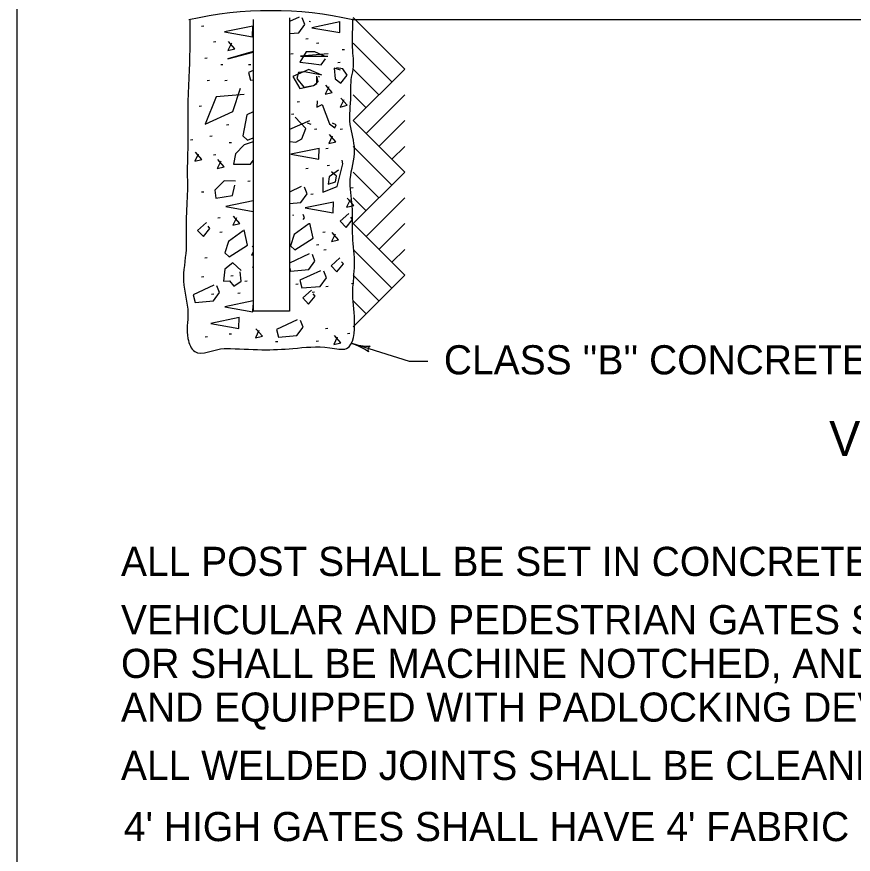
# Model space of a CAD drawing. Extents: x 1007 to 1035.5, y 1000.5 to 1021.5.
# Drawn here: x 1007 to 1012.74, y 1010.98 to 1016.73 of the extents above; entities that cross this region are included whole.
import ezdxf

# ---------------------------------------------------------------- set-up
doc = ezdxf.new("R2010")
doc.units = 0
for name, color, linetype in [('Level 1', 7, 'Continuous'), ('Level 10', 7, 'Continuous'), ('Level 11', 7, 'Continuous')]:
    doc.layers.add(name, color=color, linetype=linetype)

msp = doc.modelspace()

# ---------------------------------------------------------------- linework, layer by layer
at = {"layer": 'Level 1'}
for p, q in [((1008.8714, 1016.7193), (1008.8714, 1014.7057)), ((1009.3088, 1016.7211), (1009.6623, 1016.3675)), ((1008.6214, 1016.7082), (1008.6214, 1014.7057)), ((1016.3714, 1016.7057), (1009.3068, 1016.7057)), ((1009.3088, 1016.5443), (1009.5739, 1016.2791)), ((1009.3088, 1016.3676), (1009.4856, 1016.1908)), ((1009.6623, 1016.3675), (1009.3088, 1016.0139)), ((1009.3088, 1016.1908), (1009.3972, 1016.1023)), ((1009.6623, 1016.1906), (1009.3972, 1015.9255)), ((1009.3088, 1016.0139), (1009.6623, 1015.6603)), ((1009.6623, 1016.014), (1009.4855, 1015.8372)), ((1009.3088, 1015.8371), (1009.5739, 1015.5719)), ((1009.6623, 1015.8372), (1009.5739, 1015.7488)), ((1009.3088, 1015.6604), (1009.4856, 1015.4836)), ((1009.6623, 1015.6603), (1009.3088, 1015.3068)), ((1009.3088, 1015.4836), (1009.3972, 1015.3952)), ((1009.6623, 1015.4834), (1009.3972, 1015.2183)), ((1009.3088, 1015.3068), (1009.6623, 1014.9532)), ((1009.6623, 1015.3068), (1009.4855, 1015.13)), ((1009.3088, 1015.1299), (1009.5739, 1014.8648)), ((1009.6623, 1015.13), (1009.5739, 1015.0416)), ((1009.3088, 1014.9533), (1009.4856, 1014.7764)), ((1009.6623, 1014.9532), (1009.3088, 1014.5996)), ((1009.3088, 1014.7764), (1009.3972, 1014.688)), ((1008.8714, 1014.7057), (1008.6214, 1014.7057)), ((1009.6957, 1014.36), (1009.3006, 1014.4848)), ((1009.8207, 1014.36), (1009.6957, 1014.36))]:
    msp.add_line(p, q, dxfattribs=at)
for points in [[(1008.9374, 1016.7239), (1008.8714, 1016.6932)], [(1008.8714, 1016.6108), (1008.9354, 1016.6159), (1008.9774, 1016.6739), (1008.9594, 1016.7199)], [(1008.2827, 1016.6627), (1008.2667, 1016.6607)], [(1008.619, 1016.6622), (1008.425, 1016.6222), (1008.617, 1016.5882), (1008.619, 1016.6642)], [(1009.0155, 1016.6911), (1009.0075, 1016.6951)], [(1009.2178, 1016.6916), (1009.0238, 1016.6516), (1009.2158, 1016.6176), (1009.2178, 1016.6936)], [(1008.3661, 1016.5547), (1008.3501, 1016.5527)], [(1008.4728, 1016.5447), (1008.4488, 1016.4947), (1008.4968, 1016.5067), (1008.4528, 1016.5567)], [(1008.9993, 1016.5743), (1008.9833, 1016.5723)], [(1009.0729, 1016.5449), (1009.0569, 1016.5429)], [(1008.6214, 1016.4882), (1008.4493, 1016.437), (1008.6214, 1016.4845)], [(1009.1155, 1016.455), (1009.0455, 1016.487), (1008.9855, 1016.487), (1008.9435, 1016.415), (1009.0235, 1016.405), (1009.0895, 1016.397), (1009.1175, 1016.437)], [(1009.2497, 1016.5007), (1009.2337, 1016.4987)], [(1008.3073, 1016.4418), (1008.2912, 1016.4398)], [(1008.8963, 1016.4713), (1008.8803, 1016.4693)], [(1009.1375, 1016.473), (1008.9475, 1016.457), (1009.1355, 1016.457)], [(1008.4152, 1016.3977), (1008.3992, 1016.3957)], [(1008.6066, 1016.3977), (1008.5906, 1016.3957)], [(1009.2215, 1016.361), (1009.1775, 1016.373), (1009.1855, 1016.3009), (1009.2235, 1016.2709), (1009.2675, 1016.3269), (1009.2375, 1016.369), (1009.1935, 1016.377)], [(1009.2203, 1016.4123), (1009.2042, 1016.4103)], [(1008.6214, 1016.3587), (1008.5893, 1016.3438), (1008.6033, 1016.2918), (1008.6214, 1016.2932)], [(1009.0935, 1016.3269), (1009.0035, 1016.365), (1008.8955, 1016.3169), (1008.9435, 1016.2349), (1009.0395, 1016.2549), (1009.0675, 1016.2829), (1009.0595, 1016.3189)], [(1009.0815, 1016.3289), (1008.9755, 1016.349), (1008.9335, 1016.343), (1008.9215, 1016.3029), (1008.9695, 1016.2429), (1009.0355, 1016.2549), (1009.0595, 1016.2689), (1009.0595, 1016.3189)], [(1009.0695, 1016.3189), (1009.0775, 1016.3129)], [(1008.3219, 1016.2897), (1008.3059, 1016.2877)], [(1008.4447, 1016.2897), (1008.4286, 1016.2877)], [(1009.1404, 1016.2453), (1009.1164, 1016.1953), (1009.1645, 1016.2073), (1009.1204, 1016.2573)], [(1008.5593, 1016.1929), (1008.3693, 1016.1769), (1008.2933, 1015.9889), (1008.4833, 1016.0769), (1008.5353, 1016.2369)], [(1008.9404, 1016.1424), (1008.9244, 1016.1404)], [(1009.0615, 1016.1489), (1009.0595, 1016.1069), (1009.0955, 1016.1249), (1009.1455, 1015.9909), (1009.1815, 1015.9649), (1009.1915, 1015.9849), (1009.1675, 1015.9969)], [(1009.2435, 1016.1569), (1009.2195, 1016.1069), (1009.2675, 1016.1189), (1009.2235, 1016.1689)], [(1008.2679, 1016.1129), (1008.2519, 1016.1109)], [(1008.6214, 1016.0749), (1008.5794, 1016.0529), (1008.5513, 1015.9089), (1008.5834, 1015.8809), (1008.6214, 1015.8954)], [(1008.8714, 1015.8716), (1008.9155, 1015.8649), (1008.9555, 1015.8889), (1008.9835, 1015.9589), (1008.9095, 1016.0369)], [(1008.9012, 1016.0589), (1008.8851, 1016.0569)], [(1008.4545, 1015.9853), (1008.4384, 1015.9833)], [(1009.0095, 1016.0129), (1008.8714, 1015.9538)], [(1008.9935, 1015.9989), (1009.0175, 1015.9889)], [(1008.3415, 1015.9068), (1008.3255, 1015.9048)], [(1009.0583, 1015.9558), (1009.0423, 1015.9538)], [(1009.165, 1015.9066), (1009.141, 1015.8566), (1009.189, 1015.8686), (1009.145, 1015.9186)], [(1009.2349, 1015.9558), (1009.2189, 1015.9538)], [(1008.209, 1015.8822), (1008.193, 1015.8802)], [(1008.4741, 1015.8626), (1008.4581, 1015.8606)], [(1008.6214, 1015.8685), (1008.5593, 1015.8469), (1008.5013, 1015.7849), (1008.4873, 1015.7148), (1008.6034, 1015.7148), (1008.6214, 1015.7408)], [(1008.2458, 1015.7847), (1008.2218, 1015.7347), (1008.2698, 1015.7467), (1008.2258, 1015.7967)], [(1009.0755, 1015.8228), (1008.8815, 1015.7828), (1009.0735, 1015.7488), (1009.0755, 1015.8248)], [(1009.1368, 1015.8233), (1009.1208, 1015.8213)], [(1008.3661, 1015.7792), (1008.3501, 1015.7772)], [(1008.3993, 1015.7348), (1008.3753, 1015.6848), (1008.4233, 1015.6968), (1008.3793, 1015.7468)], [(1009.0995, 1015.6228), (1009.0995, 1015.5228), (1009.1995, 1015.5608), (1009.2375, 1015.7168), (1009.2335, 1015.7429)], [(1008.9993, 1015.6859), (1008.9833, 1015.6839)], [(1009.1466, 1015.7055), (1009.1305, 1015.7035)], [(1009.2075, 1015.6748), (1009.1435, 1015.6288), (1009.1375, 1015.5788), (1009.1875, 1015.5948), (1009.1935, 1015.6328), (1009.1595, 1015.6628)], [(1008.5013, 1015.5988), (1008.4233, 1015.6008), (1008.3593, 1015.5368), (1008.3653, 1015.4808), (1008.4813, 1015.5008), (1008.4973, 1015.5708)], [(1008.6018, 1015.5975), (1008.5858, 1015.5955)], [(1008.2827, 1015.5239), (1008.2667, 1015.5219)], [(1008.9522, 1015.5607), (1008.8714, 1015.523)], [(1008.8714, 1015.4463), (1008.9502, 1015.4526), (1008.9922, 1015.5106), (1008.9742, 1015.5567)], [(1009.0337, 1015.5092), (1009.0177, 1015.5072)], [(1009.3085, 1015.5533), (1009.2925, 1015.5513)], [(1008.6214, 1015.4628), (1008.4348, 1015.4244), (1008.6214, 1015.3913)], [(1008.6214, 1015.4926), (1008.62, 1015.4924)], [(1009.1738, 1015.4547), (1008.9797, 1015.4146), (1009.1718, 1015.3806), (1009.1738, 1015.4567)], [(1009.2877, 1015.4698), (1009.2637, 1015.4198), (1009.3118, 1015.4318), (1009.2677, 1015.4818)], [(1008.3955, 1015.3472), (1008.3795, 1015.3452)], [(1008.5073, 1015.347), (1008.4833, 1015.297), (1008.5313, 1015.309), (1008.4873, 1015.359)], [(1008.6214, 1015.3355), (1008.62, 1015.3353)], [(1008.8983, 1015.365), (1008.8924, 1015.3639)], [(1008.9663, 1015.3343), (1008.9738, 1015.3474), (1008.9661, 1015.3703)], [(1009.2795, 1015.3768), (1009.2195, 1015.3228), (1009.2595, 1015.2808), (1009.3035, 1015.3348), (1009.2915, 1015.3508)], [(1008.3011, 1015.3146), (1008.2411, 1015.2606), (1008.2811, 1015.2186), (1008.3251, 1015.2726), (1008.3131, 1015.2886)], [(1009.0035, 1015.3053), (1008.9035, 1015.2313), (1008.8795, 1015.1553), (1008.9075, 1015.1273), (1009.0335, 1015.2073), (1009.0115, 1015.3113)], [(1008.4103, 1015.249), (1008.3943, 1015.247)], [(1008.5527, 1015.2577), (1008.4527, 1015.1837), (1008.4287, 1015.1076), (1008.4567, 1015.0796), (1008.5827, 1015.1597), (1008.5607, 1015.2637)], [(1009.1171, 1015.249), (1009.1011, 1015.247)], [(1009.1846, 1015.2342), (1009.1606, 1015.1842), (1009.2086, 1015.1962), (1009.1646, 1015.2462)], [(1009.0729, 1015.1607), (1009.0569, 1015.1587)], [(1008.6214, 1015.1129), (1008.6108, 1015.0909), (1008.6214, 1015.0935)], [(1008.6214, 1015.1454), (1008.6148, 1015.1529)], [(1009.122, 1015.1263), (1009.106, 1015.1243)], [(1008.3073, 1015.0723), (1008.2912, 1015.0703)], [(1009.0062, 1015.0992), (1008.8714, 1015.0365)], [(1008.8714, 1015.0059), (1008.8781, 1014.9812), (1009.0042, 1014.9912), (1009.0462, 1015.0492), (1009.0282, 1015.0952)], [(1009.2173, 1015.072), (1009.1573, 1015.018), (1009.1973, 1014.976), (1009.2413, 1015.03), (1009.2293, 1015.046)], [(1008.539, 1014.9864), (1008.483, 1015.0384), (1008.427, 1014.9944), (1008.419, 1014.9124), (1008.459, 1014.9144), (1008.489, 1014.8784), (1008.539, 1014.9124), (1008.533, 1014.9764)], [(1008.6214, 1015.0072), (1008.6152, 1015.0064)], [(1008.2848, 1014.942), (1008.2688, 1014.94)], [(1008.4839, 1014.9496), (1008.4679, 1014.9476)], [(1009.0849, 1014.9842), (1008.9428, 1014.9182), (1008.9568, 1014.8662), (1009.0829, 1014.8762), (1009.1249, 1014.9342), (1009.1069, 1014.9802)], [(1008.3518, 1014.8845), (1008.2097, 1014.8185), (1008.2237, 1014.7665), (1008.3498, 1014.7765), (1008.3918, 1014.8345), (1008.3738, 1014.8805)], [(1008.5808, 1014.9119), (1008.5648, 1014.9099)], [(1008.9306, 1014.8907), (1008.9146, 1014.8887)], [(1009.1368, 1014.8759), (1009.1208, 1014.8739)], [(1009.3135, 1014.8956), (1009.2975, 1014.8936)], [(1008.3513, 1014.8219), (1008.3353, 1014.8199)], [(1008.5336, 1014.8302), (1008.5176, 1014.8282)], [(1009.0225, 1014.8513), (1008.9625, 1014.7973), (1009.0025, 1014.7553), (1009.0465, 1014.8093), (1009.0345, 1014.8253)], [(1009.0435, 1014.8367), (1009.0275, 1014.8347)], [(1008.6214, 1014.7765), (1008.4282, 1014.7367), (1008.6203, 1014.7027), (1008.6214, 1014.747)], [(1008.526, 1014.6625), (1008.332, 1014.6224), (1008.524, 1014.5884), (1008.526, 1014.6645)], [(1008.9245, 1014.6463), (1008.7825, 1014.5803), (1008.7965, 1014.5283), (1008.9225, 1014.5383), (1008.9645, 1014.5963), (1008.9465, 1014.6423)], [(1008.6615, 1014.5738), (1008.6375, 1014.5238), (1008.6855, 1014.5358), (1008.6415, 1014.5858)], [(1009.135, 1014.5872), (1009.119, 1014.5852)], [(1008.3098, 1014.5307), (1008.2938, 1014.5287)], [(1008.4729, 1014.5495), (1008.4569, 1014.5475)], [(1009.1995, 1014.5274), (1009.1755, 1014.4774), (1009.2235, 1014.4894), (1009.1795, 1014.5394)], [(1009.2855, 1014.5533), (1009.2695, 1014.5513)], [(1008.7914, 1014.4968), (1008.7754, 1014.4948)], [(1009.0698, 1014.5006), (1009.0538, 1014.4986)]]:
    msp.add_lwpolyline(points, dxfattribs=at)
for centre, radius, start, end in [((1008.7443, 1014.2057), 2.5625, 77.31962, 102.68038), ((1009.4178, 1014.8569), 0.3909, 252.41376, 271.08254), ((1009.4178, 1014.8569), 0.3909, 252.40154, 252.41376), ((1009.1815, 1014.1115), 0.3909, 53.76092, 72.40765), ((1009.4413, 1014.4392), 0.0313, 121.18836, 203.30505)]:
    msp.add_arc(centre, radius, start, end, dxfattribs=at)
msp.add_spline([(1008.187, 1016.704), (1008.187, 1016.6786), (1008.187, 1016.5388), (1008.1828, 1016.3482), (1008.1744, 1016.1321), (1008.1744, 1015.8864), (1008.1702, 1015.7), (1008.1702, 1015.5094), (1008.1617, 1015.3018), (1008.1617, 1015.1282), (1008.1448, 1014.9121), (1008.1744, 1014.6918), (1008.1744, 1014.5182), (1008.221, 1014.4292), (1008.4243, 1014.4504), (1008.437, 1014.4504), (1008.6828, 1014.4419), (1008.8945, 1014.4504), (1009.1487, 1014.4546), (1009.263, 1014.4504), (1009.3182, 1014.641), (1009.3054, 1014.8443), (1009.3182, 1015.0265), (1009.3054, 1015.2171), (1009.3012, 1015.4289), (1009.2885, 1015.6111), (1009.3182, 1015.8144), (1009.2885, 1015.9881), (1009.2928, 1016.1829), (1009.3012, 1016.3313), (1009.3054, 1016.3482), (1009.3054, 1016.4964), (1009.3054, 1016.6617), (1009.3054, 1016.704), (1009.3054, 1016.7125)], degree=3, dxfattribs=at)
at = {"layer": 'Level 10'}
msp.add_line((1007, 1021.5), (1007, 1000.5), dxfattribs=at)
at = {"layer": 'Level 11'}
msp.add_lwpolyline([(1007, 1000.5), (1035.5, 1000.5), (1035.5, 1021.5), (1007, 1021.5)], close=True, dxfattribs=at)

# ---------------------------------------------------------------- texts
at = {"layer": 'Level 1'}
for s, height, p in [("CLASS ''B'' CONCRETE (TYP.)", 0.2, (1009.9306, 1014.2726)), ("VEHICULAR GATE ( 4' AND 6' HIGH FENCE )", 0.24, (1012.5742, 1013.7132)), ('ALL POST SHALL BE SET IN CONCRETE TO THE DIMENSIONS AS INDICATED ON THIS DRAWING.', 0.2, (1007.7152, 1012.8894)), ('VEHICULAR AND PEDESTRIAN GATES SHALL HAVE HEAVY PRESSED STEEL CORNERS SECURELY RIVETED', 0.2, (1007.7152, 1012.4894)), ('OR SHALL BE MACHINE NOTCHED, AND ELECTRICALLY WELDED SO AS TO BE RIGID AND WATER TIGHT;', 0.2, (1007.7152, 1012.1894)), ('AND EQUIPPED WITH PADLOCKING DEVICE AND GROUND STOP.', 0.2, (1007.7152, 1011.8894)), ('ALL WELDED JOINTS SHALL BE CLEANED AND PAINTED WITH TWO ( 2 ) COATS OF ALUMINUM PAINT.', 0.2, (1007.7152, 1011.4894)), ("4' HIGH GATES SHALL HAVE 4' FABRIC HEIGHT.  6' HIGH GATES SHALL HAVE 6' FABRIC HEIGHT.", 0.2, (1007.7349, 1011.0697))]:
    msp.add_text(s, height=height, dxfattribs=at).set_placement(p)

doc.saveas('drawing.dxf')
